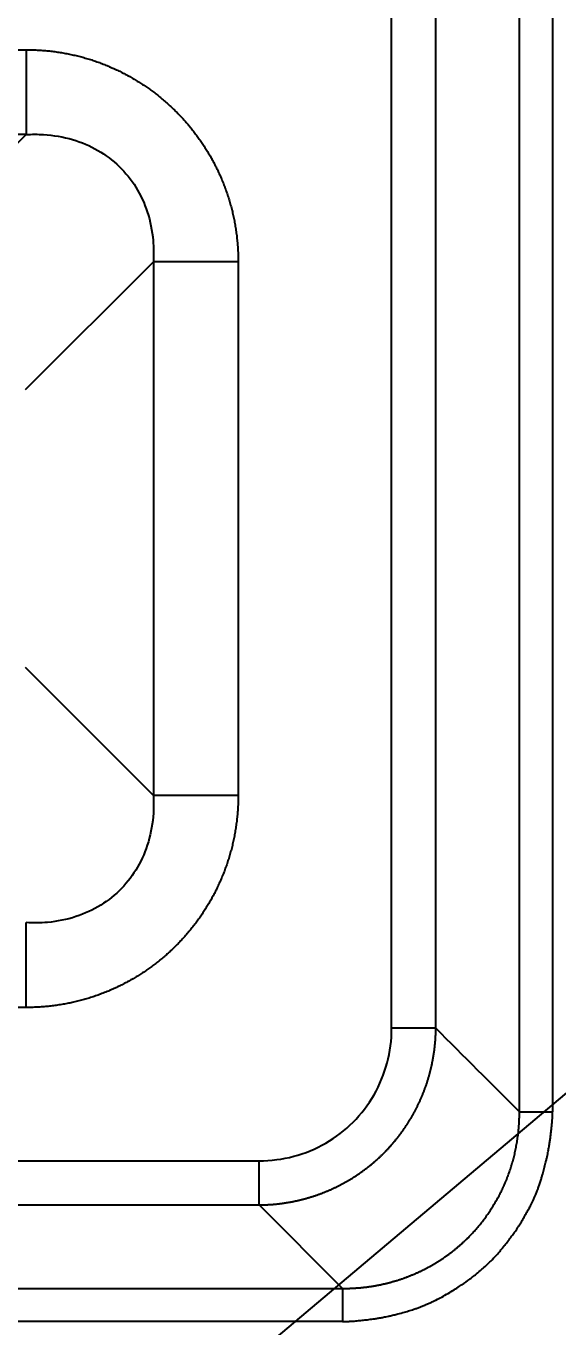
# Model space of a CAD drawing. Header units: millimetres. Extents: x -1286 to 291, y 5350 to 5880.
# Drawn here: x -1065.04 to -1053.13, y 5688.66 to 5717.81 of the extents above; entities that cross this region are included whole.
import ezdxf

# ---------------------------------------------------------------- set-up
doc = ezdxf.new("R2010")
doc.units = ezdxf.units.MM
doc.layers.add('dim', color=82, linetype='Continuous', lineweight=9)
doc.layers.add('粗实线层', color=7, linetype='Continuous', lineweight=35)
doc.dimstyles.new('ISO-25', dxfattribs={"dimscale": 1.5, "dimtxt": 2.5, "dimasz": 2.5, "dimexe": 1.25, "dimexo": 0.625, "dimtad": 1, "dimtxsty": 'Standard', "dimcen": 2.5, "dimadec": 0, "dimazin": 0, "dimtfac": 1, "dimtmove": 0, "dimatfit": 3, "dimfxl": 0, "dimarcsym": 0})

# ---------------------------------------------------------------- blocks, each defined once
blk = doc.blocks.new('*D39')
at = {"layer": 'Defpoints', "color": 0, "lineweight": 18, "transparency": 16777216}
for p in [(-981.514, 5754.075), (-1136.803, 5623.235)]:
    blk.add_point(p, dxfattribs=at)
at = {"layer": 'dim', "color": 0, "lineweight": -2, "transparency": 16777216}
for p, q in [((-931.597, 5796.133), (-979.219, 5756.008)), ((-1136.803, 5623.235), (-981.514, 5754.075)), ((-1139.097, 5621.302), (-1141.391, 5619.369))]:
    blk.add_line(p, q, dxfattribs=at)
at = {"layer": 'dim', "color": 0, "lineweight": 18, "transparency": 16777216}
for points in [[(-979.542, 5756.391), (-978.897, 5755.626), (-981.514, 5754.075)], [(-1139.419, 5621.684), (-1138.775, 5620.92), (-1136.803, 5623.235)]]:
    blk.add_solid(points, dxfattribs=at)
at = {"layer": 'dim', "color": 0, "lineweight": 18, "transparency": 16777216, "insert": (-942.427, 5790.849), "char_height": 3.75, "attachment_point": 5, "rotation": 40.1161}
blk.add_mtext('∅203,06', dxfattribs=at)

msp = doc.modelspace()

# ---------------------------------------------------------------- linework, layer by layer
at = {"layer": '粗实线层', "lineweight": 25}
for p, q in [((-1053.25, 5774.88), (-1053.25, 5693.478)), ((-1053.992, 5693.478), (-1053.992, 5773.716)), ((-1055.862, 5695.348), (-1055.862, 5771.794)), ((-1056.852, 5695.348), (-1056.852, 5771.278)), ((-1076.996, 5717.274), (-1065.039, 5717.274)), ((-1065.039, 5715.374), (-1076.996, 5715.374)), ((-1067.912, 5712.501), (-1065.039, 5715.374)), ((-1062.188, 5712.523), (-1065.061, 5709.65)), ((-1062.188, 5712.523), (-1062.188, 5700.565)), ((-1060.287, 5712.523), (-1060.287, 5700.565)), ((-1065.061, 5703.438), (-1062.188, 5700.565)), ((-1065.039, 5695.814), (-1076.996, 5695.814)), ((-1135.751, 5692.379), (-1059.821, 5692.379)), ((-1136.267, 5691.389), (-1059.821, 5691.389)), ((-1057.951, 5689.519), (-1059.821, 5691.389)), ((-1138.189, 5689.519), (-1057.951, 5689.519)), ((-1057.951, 5688.776), (-1139.353, 5688.776))]:
    msp.add_line(p, q, dxfattribs=at)
for radius in [87.342, 87.216, 86.564]:
    msp.add_circle((-1053.128, 5688.655), radius, dxfattribs=at)
for centre, radius, start, end in [((-1059.158, 5688.655), 102.402, 14.30847, 151.42209), ((-1059.158, 5688.655), 102.401, 14.30847, 151.42209), ((-1059.158, 5688.655), 102.032, 6.18953, 168.43129), ((-1059.158, 5688.655), 101.531, 6.18953, 168.40811), ((-1059.158, 5688.655), 100.442, 20.91041, 168.28064), ((-1059.158, 5688.655), 100.141, 20.91041, 168.28065), ((-1059.158, 5688.655), 100.022, 21.11656, 168.26666), ((-1059.158, 5688.655), 99.521, 21.13618, 168.17064), ((-1053.128, 5688.655), 86.224, 90.08059, 179.91941), ((-1053.128, 5688.655), 85.581, 90.90297, 179.09703), ((-1053.128, 5688.655), 83.696, 92.22396, 178.03204), ((-1053.128, 5688.655), 82.706, 92.58039, 177.41961)]:
    msp.add_arc(centre, radius, start, end, dxfattribs=at)
for points, weights in [([(-1065.039, 5717.274), (-1065.039, 5716.386), (-1065.039, 5715.663), (-1065.039, 5715.374)], [1.10247262476, 0.965845221084, 0.965842458468, 1.10246433691]), ([(-1060.287, 5700.565), (-1061.176, 5700.565), (-1061.899, 5700.565), (-1062.188, 5700.565)], [1.10247262476, 0.965845221084, 0.965842458469, 1.10246433691]), ([(-1055.862, 5695.348), (-1055.951, 5695.348), (-1056.342, 5695.348), (-1056.852, 5695.348)], [1.13248239782, 0.955858304699, 0.955839202791, 1.1324250921]), ([(-1057.951, 5689.519), (-1057.951, 5689.452), (-1057.951, 5689.159), (-1057.951, 5688.776)], [1.13249433692, 0.955830925204, 0.955835221131, 1.1325072247])]:
    msp.add_rational_spline(points, weights, degree=3, dxfattribs=at)
for points, degree, knots in [([(-1065.039, 5717.274), (-1064.069, 5717.274), (-1063.186, 5716.902), (-1062.762, 5716.723), (-1062.379, 5716.465), (-1062.001, 5716.209), (-1061.353, 5715.562), (-1061.097, 5715.183), (-1060.839, 5714.801), (-1060.66, 5714.376), (-1060.288, 5713.493), (-1060.287, 5712.523)], 2, [0, 0, 0, 0.25, 0.25, 0.375, 0.375, 0.5, 0.625, 0.625, 0.75, 0.75, 1, 1, 1]), ([(-1065.039, 5715.374), (-1064.907, 5715.382), (-1064.552, 5715.382), (-1063.998, 5715.288), (-1063.421, 5715.042), (-1062.937, 5714.678), (-1062.558, 5714.206), (-1062.297, 5713.64), (-1062.183, 5713.065), (-1062.178, 5712.683), (-1062.188, 5712.523)], 3, [0, 0, 0, 0, 0.083359, 0.224715, 0.359834, 0.491835, 0.623644, 0.758208, 0.898733, 1, 1, 1, 1]), ([(-1060.287, 5712.523), (-1060.391, 5712.523), (-1060.495, 5712.523), (-1060.7, 5712.523), (-1060.801, 5712.523), (-1060.999, 5712.523), (-1061.095, 5712.523), (-1061.281, 5712.523), (-1061.37, 5712.523), (-1061.539, 5712.523), (-1061.619, 5712.523), (-1061.767, 5712.523), (-1061.836, 5712.523), (-1061.96, 5712.523), (-1062.016, 5712.523), (-1062.113, 5712.523), (-1062.154, 5712.523), (-1062.188, 5712.523)], 3, [0, 0, 0, 0, 0.125, 0.125, 0.25, 0.25, 0.375, 0.375, 0.5, 0.5, 0.625, 0.625, 0.75, 0.75, 0.875, 0.875, 1, 1, 1, 1]), ([(-1060.287, 5700.565), (-1060.288, 5699.596), (-1060.66, 5698.713), (-1060.839, 5698.289), (-1061.097, 5697.906), (-1061.352, 5697.527), (-1061.999, 5696.88), (-1062.379, 5696.624), (-1062.761, 5696.366), (-1063.186, 5696.187), (-1064.068, 5695.815), (-1065.039, 5695.814)], 2, [0, 0, 0, 0.25, 0.25, 0.375, 0.375, 0.5, 0.625, 0.625, 0.75, 0.75, 1, 1, 1]), ([(-1062.188, 5700.565), (-1062.18, 5700.434), (-1062.179, 5700.078), (-1062.274, 5699.525), (-1062.519, 5698.948), (-1062.884, 5698.464), (-1063.355, 5698.085), (-1063.922, 5697.824), (-1064.496, 5697.709), (-1064.878, 5697.705), (-1065.039, 5697.715)], 3, [0, 0, 0, 0, 0.083359, 0.224715, 0.359834, 0.491835, 0.623644, 0.758208, 0.898733, 1, 1, 1, 1]), ([(-1065.039, 5695.814), (-1065.039, 5695.918), (-1065.039, 5696.022), (-1065.039, 5696.227), (-1065.039, 5696.328), (-1065.039, 5696.526), (-1065.039, 5696.622), (-1065.039, 5696.808), (-1065.039, 5696.897), (-1065.039, 5697.066), (-1065.039, 5697.146), (-1065.039, 5697.294), (-1065.039, 5697.363), (-1065.039, 5697.487), (-1065.039, 5697.542), (-1065.039, 5697.64), (-1065.039, 5697.681), (-1065.039, 5697.715)], 3, [0, 0, 0, 0, 0.125, 0.125, 0.25, 0.25, 0.375, 0.375, 0.5, 0.5, 0.625, 0.625, 0.75, 0.75, 0.875, 0.875, 1, 1, 1, 1]), ([(-1059.821, 5691.389), (-1059.811, 5691.389), (-1059.79, 5691.389), (-1059.759, 5691.39), (-1059.728, 5691.391), (-1059.697, 5691.392), (-1059.666, 5691.393), (-1059.635, 5691.395), (-1059.604, 5691.397), (-1059.573, 5691.399), (-1059.542, 5691.401), (-1059.512, 5691.403), (-1059.481, 5691.406), (-1059.45, 5691.409), (-1059.419, 5691.412), (-1059.388, 5691.415), (-1059.357, 5691.419), (-1059.327, 5691.423), (-1059.296, 5691.427), (-1059.265, 5691.432), (-1059.234, 5691.436), (-1059.204, 5691.441), (-1059.173, 5691.446), (-1059.143, 5691.451), (-1059.112, 5691.457), (-1059.082, 5691.463), (-1059.051, 5691.469), (-1059.021, 5691.475), (-1058.99, 5691.481), (-1058.96, 5691.488), (-1058.93, 5691.495), (-1058.9, 5691.502), (-1058.87, 5691.51), (-1058.839, 5691.517), (-1058.809, 5691.525), (-1058.78, 5691.533), (-1058.75, 5691.542), (-1058.72, 5691.55), (-1058.69, 5691.559), (-1058.66, 5691.568), (-1058.631, 5691.578), (-1058.601, 5691.587), (-1058.572, 5691.597), (-1058.542, 5691.607), (-1058.513, 5691.617), (-1058.484, 5691.628), (-1058.455, 5691.638), (-1058.426, 5691.649), (-1058.397, 5691.66), (-1058.368, 5691.671), (-1058.339, 5691.683), (-1058.31, 5691.695), (-1058.281, 5691.707), (-1058.253, 5691.719), (-1058.224, 5691.732), (-1058.196, 5691.744), (-1058.168, 5691.757), (-1058.14, 5691.77), (-1058.112, 5691.784), (-1058.084, 5691.797), (-1058.056, 5691.811), (-1058.028, 5691.825), (-1058, 5691.839), (-1057.973, 5691.854), (-1057.946, 5691.868), (-1057.918, 5691.883), (-1057.891, 5691.898), (-1057.864, 5691.913), (-1057.837, 5691.929), (-1057.81, 5691.945), (-1057.784, 5691.961), (-1057.757, 5691.977), (-1057.731, 5691.993), (-1057.704, 5692.01), (-1057.678, 5692.026), (-1057.652, 5692.043), (-1057.626, 5692.061), (-1057.6, 5692.078), (-1057.575, 5692.095), (-1057.549, 5692.113), (-1057.524, 5692.131), (-1057.499, 5692.149), (-1057.474, 5692.168), (-1057.449, 5692.186), (-1057.424, 5692.205), (-1057.399, 5692.224), (-1057.375, 5692.243), (-1057.35, 5692.263), (-1057.326, 5692.282), (-1057.302, 5692.302), (-1057.278, 5692.322), (-1057.254, 5692.342), (-1057.231, 5692.362), (-1057.207, 5692.383), (-1057.184, 5692.403), (-1057.161, 5692.424), (-1057.138, 5692.445), (-1057.115, 5692.466), (-1057.093, 5692.488), (-1057.07, 5692.509), (-1057.048, 5692.531), (-1057.026, 5692.553), (-1057.004, 5692.575), (-1056.982, 5692.597), (-1056.961, 5692.62), (-1056.939, 5692.642), (-1056.918, 5692.665), (-1056.897, 5692.688), (-1056.876, 5692.711), (-1056.856, 5692.734), (-1056.835, 5692.758), (-1056.815, 5692.781), (-1056.795, 5692.805), (-1056.775, 5692.829), (-1056.755, 5692.853), (-1056.736, 5692.877), (-1056.716, 5692.901), (-1056.697, 5692.926), (-1056.678, 5692.951), (-1056.659, 5692.975), (-1056.641, 5693), (-1056.623, 5693.025), (-1056.604, 5693.051), (-1056.586, 5693.076), (-1056.569, 5693.102), (-1056.551, 5693.127), (-1056.534, 5693.153), (-1056.516, 5693.179), (-1056.5, 5693.205), (-1056.483, 5693.231), (-1056.466, 5693.258), (-1056.45, 5693.284), (-1056.434, 5693.311), (-1056.418, 5693.337), (-1056.402, 5693.364), (-1056.387, 5693.391), (-1056.371, 5693.418), (-1056.356, 5693.445), (-1056.341, 5693.472), (-1056.327, 5693.5), (-1056.312, 5693.527), (-1056.298, 5693.555), (-1056.284, 5693.583), (-1056.27, 5693.611), (-1056.257, 5693.639), (-1056.243, 5693.667), (-1056.23, 5693.695), (-1056.217, 5693.723), (-1056.205, 5693.751), (-1056.192, 5693.78), (-1056.18, 5693.808), (-1056.168, 5693.837), (-1056.156, 5693.866), (-1056.145, 5693.895), (-1056.133, 5693.923), (-1056.122, 5693.952), (-1056.111, 5693.981), (-1056.101, 5694.011), (-1056.09, 5694.04), (-1056.08, 5694.069), (-1056.07, 5694.099), (-1056.06, 5694.128), (-1056.051, 5694.158), (-1056.041, 5694.187), (-1056.032, 5694.217), (-1056.024, 5694.247), (-1056.015, 5694.277), (-1056.007, 5694.306), (-1055.998, 5694.336), (-1055.991, 5694.366), (-1055.983, 5694.396), (-1055.975, 5694.427), (-1055.968, 5694.457), (-1055.961, 5694.487), (-1055.955, 5694.517), (-1055.948, 5694.548), (-1055.942, 5694.578), (-1055.936, 5694.608), (-1055.93, 5694.639), (-1055.924, 5694.669), (-1055.919, 5694.7), (-1055.914, 5694.731), (-1055.909, 5694.761), (-1055.905, 5694.792), (-1055.9, 5694.823), (-1055.896, 5694.853), (-1055.892, 5694.884), (-1055.889, 5694.915), (-1055.885, 5694.946), (-1055.882, 5694.977), (-1055.879, 5695.008), (-1055.876, 5695.038), (-1055.874, 5695.069), (-1055.872, 5695.1), (-1055.87, 5695.131), (-1055.868, 5695.162), (-1055.866, 5695.193), (-1055.865, 5695.224), (-1055.864, 5695.255), (-1055.863, 5695.286), (-1055.863, 5695.317), (-1055.862, 5695.338), (-1055.862, 5695.348)], 3, [0, 0, 0, 0, 0.004988, 0.009977, 0.014966, 0.019956, 0.024947, 0.029939, 0.034931, 0.039924, 0.044917, 0.04991, 0.054905, 0.059899, 0.064894, 0.069889, 0.074885, 0.079881, 0.084877, 0.089873, 0.094869, 0.099866, 0.104863, 0.109859, 0.114856, 0.119853, 0.124851, 0.129848, 0.134845, 0.139842, 0.14484, 0.149837, 0.154835, 0.159832, 0.16483, 0.169828, 0.174825, 0.179823, 0.184821, 0.189819, 0.194817, 0.199815, 0.204814, 0.209812, 0.21481, 0.219809, 0.224808, 0.229806, 0.234805, 0.239804, 0.244803, 0.249802, 0.254801, 0.259801, 0.2648, 0.2698, 0.2748, 0.2798, 0.2848, 0.2898, 0.294801, 0.299802, 0.304803, 0.309804, 0.314806, 0.319808, 0.32481, 0.329813, 0.334815, 0.339819, 0.344822, 0.349826, 0.35483, 0.359834, 0.364838, 0.369843, 0.374848, 0.379853, 0.384858, 0.389863, 0.394868, 0.399874, 0.40488, 0.409886, 0.414891, 0.419897, 0.424904, 0.42991, 0.434916, 0.439922, 0.444928, 0.449935, 0.454941, 0.459947, 0.464954, 0.46996, 0.474966, 0.479973, 0.484979, 0.489985, 0.494991, 0.499998, 0.505004, 0.51001, 0.515016, 0.520023, 0.525029, 0.530035, 0.535041, 0.540048, 0.545054, 0.55006, 0.555066, 0.560073, 0.565079, 0.570085, 0.575091, 0.580097, 0.585103, 0.590109, 0.595115, 0.600121, 0.605126, 0.610132, 0.615137, 0.620142, 0.625147, 0.630152, 0.635157, 0.640162, 0.645166, 0.65017, 0.655174, 0.660177, 0.665181, 0.670184, 0.675187, 0.680189, 0.685191, 0.690193, 0.695195, 0.700196, 0.705197, 0.710198, 0.715198, 0.720198, 0.725198, 0.730198, 0.735198, 0.740197, 0.745196, 0.750196, 0.755195, 0.760194, 0.765192, 0.770191, 0.77519, 0.780188, 0.785186, 0.790185, 0.795183, 0.800181, 0.805179, 0.810177, 0.815175, 0.820173, 0.82517, 0.830168, 0.835166, 0.840163, 0.845161, 0.850158, 0.855155, 0.860153, 0.86515, 0.870147, 0.875144, 0.880141, 0.885138, 0.890134, 0.895131, 0.900128, 0.905124, 0.910121, 0.915117, 0.920113, 0.925109, 0.930105, 0.9351, 0.940095, 0.94509, 0.950084, 0.955078, 0.960072, 0.965065, 0.970057, 0.975049, 0.980041, 0.985032, 0.990022, 0.995011, 1, 1, 1, 1]), ([(-1057.951, 5689.519), (-1057.941, 5689.519), (-1057.92, 5689.519), (-1057.889, 5689.519), (-1057.858, 5689.519), (-1057.828, 5689.52), (-1057.797, 5689.521), (-1057.766, 5689.522), (-1057.736, 5689.523), (-1057.705, 5689.525), (-1057.674, 5689.527), (-1057.644, 5689.529), (-1057.613, 5689.531), (-1057.583, 5689.533), (-1057.553, 5689.536), (-1057.522, 5689.539), (-1057.492, 5689.542), (-1057.462, 5689.546), (-1057.432, 5689.549), (-1057.402, 5689.553), (-1057.372, 5689.557), (-1057.342, 5689.561), (-1057.312, 5689.566), (-1057.282, 5689.57), (-1057.253, 5689.575), (-1057.223, 5689.58), (-1057.193, 5689.586), (-1057.164, 5689.591), (-1057.135, 5689.597), (-1057.105, 5689.603), (-1057.076, 5689.609), (-1057.047, 5689.616), (-1057.018, 5689.622), (-1056.989, 5689.629), (-1056.96, 5689.636), (-1056.931, 5689.644), (-1056.902, 5689.651), (-1056.873, 5689.659), (-1056.845, 5689.667), (-1056.816, 5689.675), (-1056.788, 5689.683), (-1056.76, 5689.691), (-1056.731, 5689.7), (-1056.703, 5689.709), (-1056.675, 5689.718), (-1056.647, 5689.727), (-1056.619, 5689.737), (-1056.592, 5689.746), (-1056.564, 5689.756), (-1056.537, 5689.766), (-1056.509, 5689.777), (-1056.482, 5689.787), (-1056.455, 5689.798), (-1056.428, 5689.809), (-1056.401, 5689.82), (-1056.374, 5689.831), (-1056.347, 5689.842), (-1056.32, 5689.854), (-1056.294, 5689.866), (-1056.267, 5689.877), (-1056.241, 5689.89), (-1056.215, 5689.902), (-1056.189, 5689.914), (-1056.163, 5689.927), (-1056.137, 5689.94), (-1056.111, 5689.953), (-1056.086, 5689.966), (-1056.06, 5689.98), (-1056.035, 5689.993), (-1056.01, 5690.007), (-1055.985, 5690.021), (-1055.96, 5690.035), (-1055.935, 5690.049), (-1055.91, 5690.063), (-1055.886, 5690.078), (-1055.861, 5690.093), (-1055.837, 5690.107), (-1055.813, 5690.123), (-1055.789, 5690.138), (-1055.765, 5690.153), (-1055.741, 5690.169), (-1055.718, 5690.184), (-1055.694, 5690.2), (-1055.671, 5690.216), (-1055.648, 5690.232), (-1055.625, 5690.249), (-1055.602, 5690.265), (-1055.579, 5690.282), (-1055.556, 5690.298), (-1055.534, 5690.315), (-1055.512, 5690.332), (-1055.489, 5690.35), (-1055.467, 5690.367), (-1055.445, 5690.384), (-1055.424, 5690.402), (-1055.402, 5690.42), (-1055.381, 5690.438), (-1055.359, 5690.456), (-1055.338, 5690.474), (-1055.317, 5690.492), (-1055.296, 5690.511), (-1055.276, 5690.529), (-1055.255, 5690.548), (-1055.235, 5690.567), (-1055.214, 5690.586), (-1055.194, 5690.605), (-1055.175, 5690.624), (-1055.155, 5690.643), (-1055.128, 5690.669), (-1055.096, 5690.702), (-1055.057, 5690.743), (-1055.019, 5690.784), (-1054.982, 5690.826), (-1054.944, 5690.868), (-1054.908, 5690.911), (-1054.872, 5690.954), (-1054.837, 5690.998), (-1054.802, 5691.043), (-1054.768, 5691.088), (-1054.734, 5691.134), (-1054.701, 5691.18), (-1054.669, 5691.227), (-1054.637, 5691.275), (-1054.606, 5691.323), (-1054.576, 5691.372), (-1054.546, 5691.421), (-1054.517, 5691.471), (-1054.488, 5691.521), (-1054.461, 5691.572), (-1054.434, 5691.623), (-1054.407, 5691.675), (-1054.382, 5691.728), (-1054.357, 5691.78), (-1054.333, 5691.834), (-1054.309, 5691.887), (-1054.287, 5691.942), (-1054.265, 5691.996), (-1054.244, 5692.051), (-1054.224, 5692.107), (-1054.204, 5692.163), (-1054.185, 5692.219), (-1054.168, 5692.276), (-1054.15, 5692.333), (-1054.134, 5692.391), (-1054.119, 5692.449), (-1054.104, 5692.507), (-1054.091, 5692.566), (-1054.078, 5692.625), (-1054.066, 5692.684), (-1054.055, 5692.743), (-1054.044, 5692.803), (-1054.035, 5692.863), (-1054.027, 5692.924), (-1054.019, 5692.985), (-1054.012, 5693.045), (-1054.007, 5693.107), (-1054.002, 5693.168), (-1053.998, 5693.23), (-1053.995, 5693.291), (-1053.993, 5693.353), (-1053.992, 5693.416), (-1053.992, 5693.457), (-1053.992, 5693.478)], 3, [0, 0, 0, 0, 0.004952, 0.009897, 0.014837, 0.019772, 0.0247, 0.029623, 0.03454, 0.039451, 0.044357, 0.049257, 0.054151, 0.05904, 0.063923, 0.068801, 0.073673, 0.078539, 0.0834, 0.088255, 0.093105, 0.097949, 0.102787, 0.107621, 0.112448, 0.11727, 0.122087, 0.126899, 0.131704, 0.136505, 0.1413, 0.14609, 0.150874, 0.155653, 0.160427, 0.165196, 0.169959, 0.174717, 0.179469, 0.184217, 0.188959, 0.193696, 0.198427, 0.203154, 0.207875, 0.212592, 0.217303, 0.222009, 0.22671, 0.231406, 0.236096, 0.240782, 0.245463, 0.250139, 0.254809, 0.259475, 0.264136, 0.268792, 0.273442, 0.278088, 0.282729, 0.287366, 0.291997, 0.296623, 0.301245, 0.305862, 0.310474, 0.315081, 0.319684, 0.324282, 0.328875, 0.333463, 0.338047, 0.342626, 0.3472, 0.35177, 0.356335, 0.360896, 0.365451, 0.370003, 0.37455, 0.379092, 0.38363, 0.388163, 0.392692, 0.397216, 0.401736, 0.406252, 0.410763, 0.41527, 0.419772, 0.42427, 0.428764, 0.433254, 0.437739, 0.44222, 0.446696, 0.451169, 0.455637, 0.460101, 0.464561, 0.469017, 0.473468, 0.477916, 0.482359, 0.486799, 0.491234, 0.495665, 0.500093, 0.509031, 0.517986, 0.526957, 0.535945, 0.54495, 0.553973, 0.563012, 0.572069, 0.581143, 0.590236, 0.599345, 0.608473, 0.61762, 0.626784, 0.635967, 0.645169, 0.654389, 0.663628, 0.672887, 0.682164, 0.691461, 0.700777, 0.710113, 0.719469, 0.728845, 0.738241, 0.747657, 0.757093, 0.76655, 0.776027, 0.785525, 0.795044, 0.804585, 0.814146, 0.823728, 0.833332, 0.842958, 0.852605, 0.862274, 0.871965, 0.881678, 0.891413, 0.901171, 0.910951, 0.920753, 0.930578, 0.940426, 0.950297, 0.960191, 0.970108, 0.980049, 0.990013, 1, 1, 1, 1]), ([(-1057.951, 5688.776), (-1057.945, 5688.776), (-1057.933, 5688.777), (-1057.912, 5688.777), (-1057.888, 5688.778), (-1057.86, 5688.778), (-1057.828, 5688.78), (-1057.792, 5688.782), (-1057.723, 5688.786), (-1057.63, 5688.793), (-1057.51, 5688.805), (-1057.392, 5688.819), (-1057.284, 5688.833), (-1057.19, 5688.847), (-1057.114, 5688.86), (-1057.044, 5688.873), (-1056.981, 5688.885), (-1056.934, 5688.895), (-1056.893, 5688.904), (-1056.853, 5688.913), (-1056.792, 5688.928), (-1056.694, 5688.951), (-1056.594, 5688.978), (-1056.505, 5689.004), (-1056.446, 5689.023), (-1056.388, 5689.042), (-1056.339, 5689.059), (-1056.283, 5689.078), (-1056.229, 5689.098), (-1056.174, 5689.119), (-1056.136, 5689.134), (-1056.096, 5689.151), (-1056.041, 5689.174), (-1055.96, 5689.211), (-1055.853, 5689.263), (-1055.725, 5689.329), (-1055.588, 5689.406), (-1055.455, 5689.487), (-1055.308, 5689.581), (-1055.141, 5689.698), (-1054.975, 5689.826), (-1054.84, 5689.939), (-1054.747, 5690.022), (-1054.681, 5690.084), (-1054.64, 5690.123), (-1054.611, 5690.152), (-1054.58, 5690.184), (-1054.533, 5690.234), (-1054.478, 5690.297), (-1054.42, 5690.364), (-1054.368, 5690.427), (-1054.309, 5690.499), (-1054.242, 5690.584), (-1054.18, 5690.667), (-1054.131, 5690.733), (-1054.098, 5690.779), (-1054.066, 5690.826), (-1054.041, 5690.863), (-1054.02, 5690.894), (-1054.001, 5690.924), (-1053.964, 5690.983), (-1053.913, 5691.067), (-1053.853, 5691.172), (-1053.796, 5691.275), (-1053.741, 5691.379), (-1053.693, 5691.474), (-1053.653, 5691.558), (-1053.627, 5691.617), (-1053.607, 5691.663), (-1053.588, 5691.711), (-1053.566, 5691.773), (-1053.539, 5691.851), (-1053.513, 5691.935), (-1053.489, 5692.013), (-1053.464, 5692.102), (-1053.435, 5692.208), (-1053.412, 5692.3), (-1053.393, 5692.377), (-1053.375, 5692.454), (-1053.353, 5692.558), (-1053.333, 5692.67), (-1053.316, 5692.769), (-1053.302, 5692.863), (-1053.29, 5692.952), (-1053.28, 5693.04), (-1053.268, 5693.146), (-1053.26, 5693.242), (-1053.254, 5693.323), (-1053.252, 5693.37), (-1053.251, 5693.411), (-1053.25, 5693.446), (-1053.25, 5693.468), (-1053.25, 5693.478)], 3, [0, 0, 0, 0, 0.002279, 0.005069, 0.008368, 0.012178, 0.016497, 0.021326, 0.026665, 0.044662, 0.059004, 0.075656, 0.092972, 0.10348, 0.113995, 0.124519, 0.132262, 0.139993, 0.143974, 0.149568, 0.156774, 0.169444, 0.190365, 0.198725, 0.207085, 0.215444, 0.223804, 0.228195, 0.239416, 0.246978, 0.252126, 0.256241, 0.264335, 0.276409, 0.292463, 0.312494, 0.335199, 0.356247, 0.375642, 0.406081, 0.439092, 0.46068, 0.477607, 0.489869, 0.497466, 0.500395, 0.506454, 0.515724, 0.528201, 0.540607, 0.551699, 0.561479, 0.578167, 0.595814, 0.603558, 0.611302, 0.619044, 0.626786, 0.629317, 0.634207, 0.641457, 0.657304, 0.67437, 0.690481, 0.704859, 0.722203, 0.73386, 0.742579, 0.748359, 0.754471, 0.763391, 0.775117, 0.787931, 0.799002, 0.808336, 0.825651, 0.843415, 0.847017, 0.857792, 0.87574, 0.890153, 0.90381, 0.916711, 0.928858, 0.94025, 0.952432, 0.972223, 0.97936, 0.985707, 0.991263, 0.996027, 1, 1, 1, 1]), ([(-1053.992, 5693.478), (-1053.984, 5693.478), (-1053.973, 5693.478), (-1053.943, 5693.478), (-1053.924, 5693.478), (-1053.88, 5693.478), (-1053.855, 5693.478), (-1053.799, 5693.478), (-1053.768, 5693.478), (-1053.7, 5693.478), (-1053.664, 5693.478), (-1053.588, 5693.478), (-1053.549, 5693.478), (-1053.466, 5693.478), (-1053.424, 5693.478), (-1053.337, 5693.478), (-1053.293, 5693.478), (-1053.25, 5693.478)], 3, [0, 0, 0, 0, 0.125, 0.125, 0.25, 0.25, 0.375, 0.375, 0.5, 0.5, 0.625, 0.625, 0.75, 0.75, 0.875, 0.875, 1, 1, 1, 1]), ([(-1059.821, 5691.389), (-1059.821, 5691.399), (-1059.821, 5691.414), (-1059.821, 5691.454), (-1059.821, 5691.479), (-1059.821, 5691.538), (-1059.821, 5691.571), (-1059.821, 5691.646), (-1059.821, 5691.688), (-1059.821, 5691.778), (-1059.821, 5691.826), (-1059.821, 5691.927), (-1059.821, 5691.98), (-1059.821, 5692.09), (-1059.821, 5692.147), (-1059.821, 5692.262), (-1059.821, 5692.32), (-1059.821, 5692.379)], 3, [0, 0, 0, 0, 0.125, 0.125, 0.25, 0.25, 0.375, 0.375, 0.5, 0.5, 0.625, 0.625, 0.75, 0.75, 0.875, 0.875, 1, 1, 1, 1])]:
    msp.add_open_spline(points, degree=degree, knots=knots, dxfattribs=at)
for points in [[(-1059.821, 5692.379), (-1059.553, 5692.379), (-1059.039, 5692.447), (-1058.31, 5692.745), (-1057.692, 5693.219), (-1057.218, 5693.837), (-1056.92, 5694.565), (-1056.852, 5695.08), (-1056.852, 5695.348)], [(-1053.992, 5693.478), (-1054.615, 5694.101), (-1055.239, 5694.725), (-1055.862, 5695.348)]]:
    msp.add_open_spline(points, degree=3, dxfattribs=at)

# ---------------------------------------------------------------- dimensions: what is measured, and where the dimension line sits
at = {"layer": 'dim', "lineweight": 18}
dim = msp.add_diameter_dim_2p(p1=(-1136.803, 5623.235), p2=(-981.514, 5754.075), dimstyle='ISO-25', override={"dimasz": 2, "dimexe": 0.49975, "dimexo": 0.49975, "dimgap": 0.49975}, dxfattribs=at)
dim.commit()
dim.dimension.update_dxf_attribs({"geometry": '*D39', "text_midpoint": (-940.534, 5788.603), "dimtype": 163})

doc.saveas('drawing.dxf')
